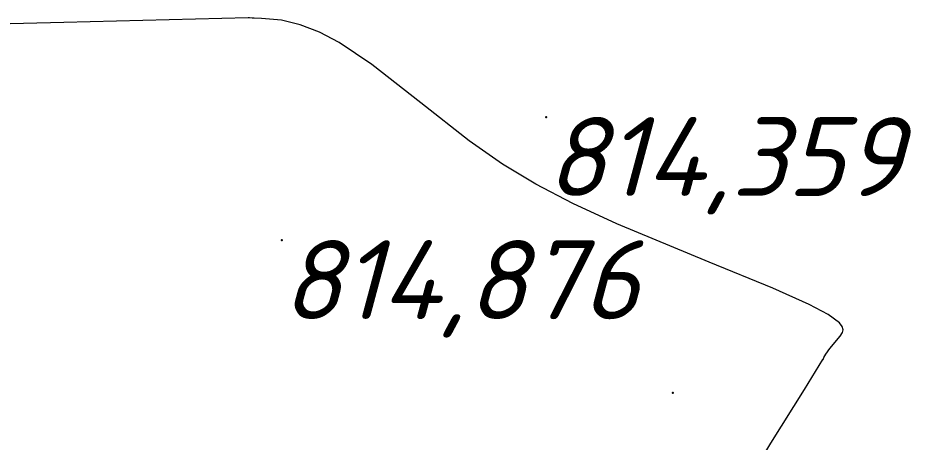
# Model space of a CAD drawing. Header units: metres. Extents: x 629572 to 645168, y 4785785 to 4790166.
# Drawn here: x 636170.39 to 636187.39, y 4787840.41 to 4787848.48 of the extents above; entities that cross this region are included whole.
import ezdxf

# ---------------------------------------------------------------- set-up
doc = ezdxf.new("R2010")
doc.units = ezdxf.units.M
doc.linetypes.add('Сплошная', pattern=[0])
doc.layers.add('Горизонтали', color=7, linetype='CONTINUOUS')
doc.layers.add('Нурсултан', color=7, linetype='CONTINUOUS')
doc.styles.add('ISOCPEUR', font='isocpeui.ttf')

msp = doc.modelspace()

# ---------------------------------------------------------------- linework, layer by layer
at = {"layer": 'Горизонтали', "color": 34, "linetype": 'Сплошная', "lineweight": 0, "true_color": 0xa55200, "elevation": 814.5, "flags": 128}
for points in [[(636174.771, 4787848.478), (636171.263, 4787848.39), (636157.229, 4787848.039), (636153.721, 4787847.951)], [(636161.253, 4787777.955), (636162.076, 4787778.773), (636166.188, 4787782.854), (636168.816, 4787785.446), (636170.449, 4787787.032), (636171.348, 4787787.874), (636171.879, 4787788.373), (636172.286, 4787788.782), (636173.002, 4787789.563), (636174.162, 4787790.88), (636174.423, 4787791.177), (636175.667, 4787792.587), (636176.464, 4787793.461), (636177.098, 4787794.099), (636177.552, 4787794.551), (636178.669, 4787795.768), (636179.037, 4787796.177), (636179.52, 4787796.707), (636180.271, 4787797.54), (636180.867, 4787798.251), (636181.115, 4787798.554), (636181.655, 4787799.193), (636182.043, 4787799.651), (636182.56, 4787800.277), (636182.851, 4787800.663), (636182.927, 4787800.807), (636182.933, 4787800.947), (636182.878, 4787801.162), (636182.718, 4787801.609), (636182.654, 4787801.786), (636182.43, 4787802.424), (636182.258, 4787802.986), (636182.12, 4787803.527), (636182.017, 4787804.045), (636181.95, 4787804.547), (636181.918, 4787805.026), (636181.922, 4787805.484), (636181.963, 4787805.918), (636182.042, 4787806.346), (636182.161, 4787806.787), (636182.321, 4787807.242), (636182.522, 4787807.712), (636182.76, 4787808.187), (636183.04, 4787808.683), (636183.36, 4787809.196), (636183.774, 4787809.814), (636183.804, 4787809.857), (636184.617, 4787811.087), (636184.805, 4787811.415), (636184.937, 4787811.667), (636185.054, 4787811.916), (636185.156, 4787812.162), (636185.242, 4787812.405), (636185.269, 4787812.49), (636185.316, 4787812.634), (636185.368, 4787812.764), (636185.388, 4787812.812), (636185.454, 4787812.991), (636185.516, 4787813.189), (636185.579, 4787813.445), (636185.672, 4787813.926), (636185.781, 4787814.586), (636185.814, 4787814.877), (636185.811, 4787815.184), (636185.792, 4787815.581), (636185.78, 4787815.81), (636185.772, 4787816.097), (636185.779, 4787816.257), (636185.802, 4787816.417), (636185.84, 4787816.558), (636185.896, 4787816.675), (636185.899, 4787816.68), (636185.933, 4787816.768), (636185.95, 4787816.925), (636185.949, 4787817.693), (636185.947, 4787817.844), (636185.934, 4787819.285), (636185.926, 4787821.395), (636185.926, 4787824.691), (636185.93, 4787827.731), (636185.932, 4787829.057), (636185.929, 4787830.064), (636185.91, 4787830.715), (636185.868, 4787831.293), (636185.797, 4787831.859), (636185.573, 4787833.032), (636185.173, 4787834.719), (636185.164, 4787834.753), (636184.649, 4787836.847), (636184.367, 4787837.999), (636184.207, 4787838.658), (636184.127, 4787838.987), (636184.106, 4787839.075), (636184.106, 4787839.075), (636184.091, 4787839.192), (636184.116, 4787839.32), (636184.191, 4787839.504), (636184.322, 4787839.755), (636184.704, 4787840.397), (636185.346, 4787841.417), (636185.417, 4787841.529), (636185.698, 4787841.982), (636185.699, 4787841.983), (636185.717, 4787842.024), (636185.755, 4787842.086), (636185.831, 4787842.192), (636186.022, 4787842.429), (636186.023, 4787842.43), (636186.069, 4787842.496), (636186.081, 4787842.552), (636186.062, 4787842.613), (636186.01, 4787842.679), (636185.797, 4787842.838), (636185.434, 4787843.032), (636184.746, 4787843.338), (636183.531, 4787843.836), (636181.776, 4787844.563), (636180.939, 4787844.947), (636180.238, 4787845.315), (636179.603, 4787845.7), (636178.97, 4787846.144), (636178.051, 4787846.865), (636177.122, 4787847.592), (636176.501, 4787848.012), (636176.128, 4787848.208), (636175.759, 4787848.348), (636175.401, 4787848.432), (636175.025, 4787848.467), (636174.882, 4787848.473), (636174.846, 4787848.475), (636174.797, 4787848.477), (636174.78, 4787848.478), (636174.771, 4787848.478), (636174.771, 4787848.478)]]:
    msp.add_lwpolyline(points, dxfattribs=at)
at = {"layer": 'Нурсултан', "color": 7}
for p in [(636180.433, 4787846.592, 27.682), (636175.407, 4787844.251, 28.199), (636182.845, 4787841.354, 28.066)]:
    msp.add_point(p, dxfattribs=at)

# ---------------------------------------------------------------- texts
at = {"layer": 'Нурсултан', "color": 251, "char_height": 1.5, "attachment_point": 1, "style": 'ISOCPEUR'}
for s, insert in [('814,359', (636180.433, 4787846.592, 27.682)), ('814,876', (636175.407, 4787844.251, 28.199))]:
    msp.add_mtext(s, dxfattribs=dict(at, insert=insert))

doc.saveas('drawing.dxf')
